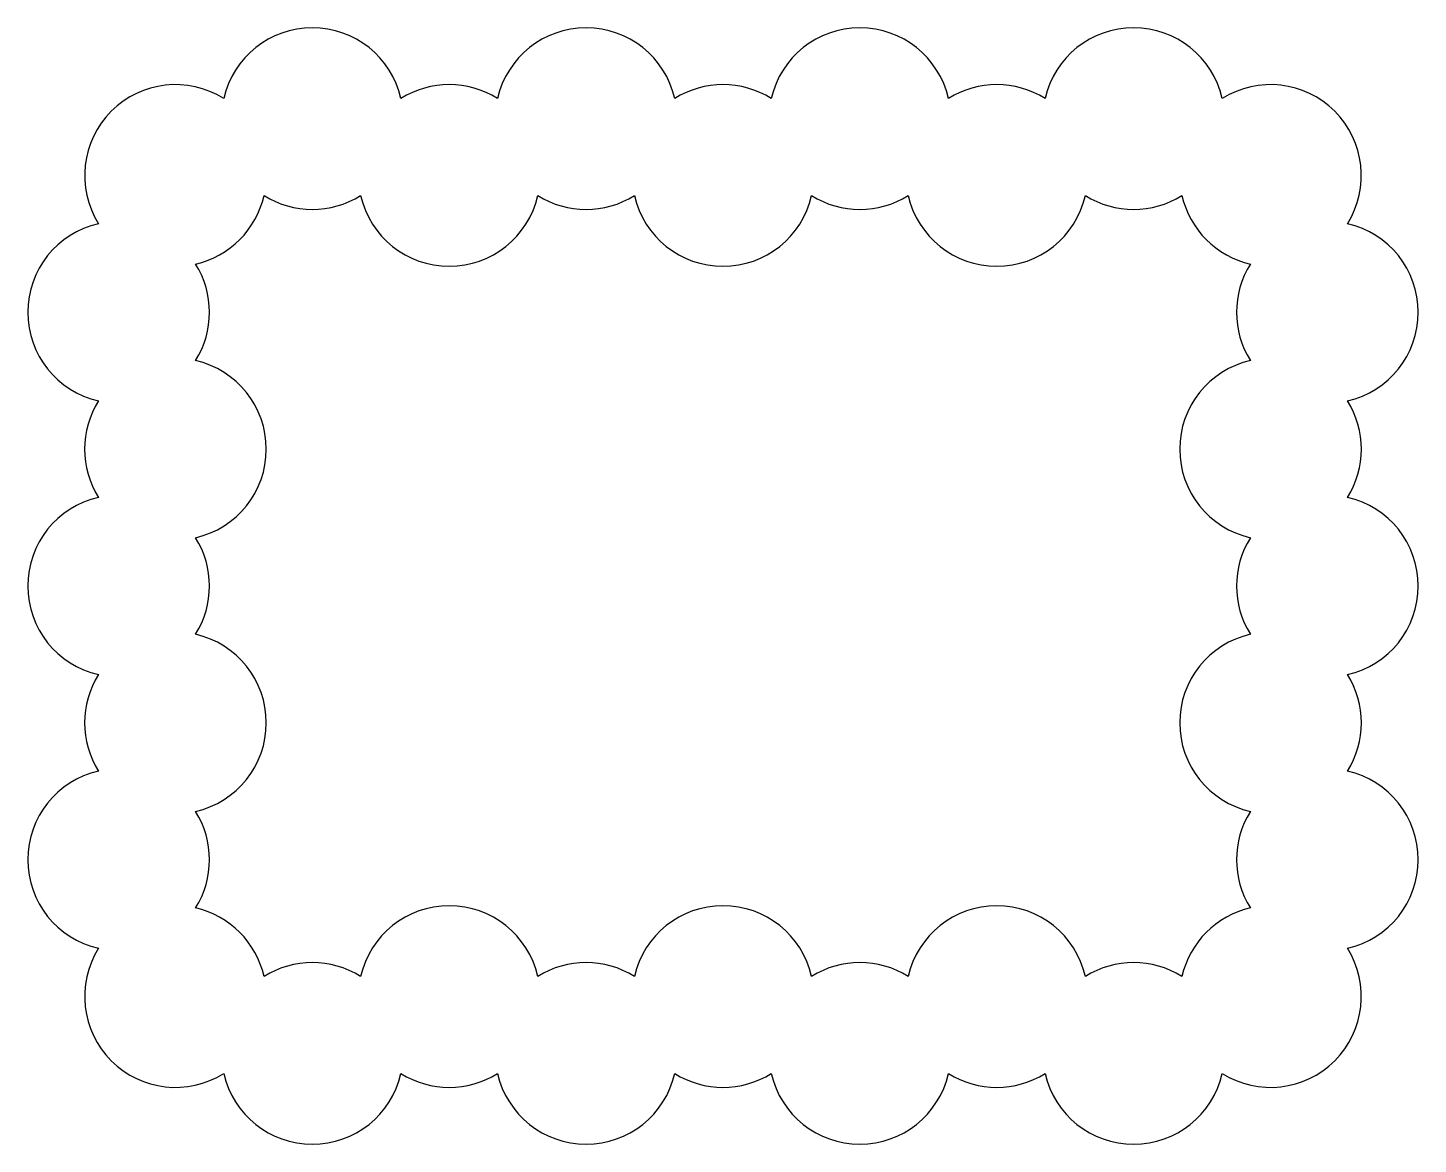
# Model space of a CAD drawing. Extents: x 500 to 1061, y -54 to 210.
# Drawn here: x 798.7 to 1060.9, y -54.1 to 156.4 of the extents above; entities that cross this region are included whole.
import ezdxf

# ---------------------------------------------------------------- set-up
doc = ezdxf.new("R2010")
doc.units = 0
doc.layers.get('0').update_dxf_attribs({"linetype": 'CONTINUOUS'})

msp = doc.modelspace()

# ---------------------------------------------------------------- linework, layer by layer
at = {"linetype": 'CONTINUOUS'}
for centre, start, end in [((852.313377, 139.312296), 12.789308, 167.210692), ((903.940805, 139.312296), 12.789308, 167.210692), ((955.568233, 139.312296), 12.789308, 167.210692), ((1007.195661, 139.312296), 12.789308, 167.210692), ((826.499663, 128.594754), 57.884578, 212.115422), ((878.127091, 128.594754), 57.884578, 122.115422), ((929.754519, 128.594754), 57.884578, 122.115422), ((981.381947, 128.594754), 57.884578, 122.115422), ((1033.009375, 128.594754), 327.884578, 122.115422), ((826.499663, 128.594754), 282.789308, 347.210692), ((852.313377, 139.312296), 237.884578, 302.115422), ((878.127091, 128.594754), 192.789308, 347.210692), ((903.940805, 139.312296), 237.884578, 302.115422), ((929.754519, 128.594754), 192.789308, 347.210692), ((955.568233, 139.312296), 237.884578, 302.115422), ((981.381947, 128.594754), 192.789308, 347.210692), ((1007.195661, 139.312296), 237.884578, 302.115422), ((1033.009375, 128.594754), 192.789308, 257.210692), ((815.782121, 102.78104), 102.789308, 257.210692), ((1043.726917, 102.78104), 282.789308, 77.210692), ((815.782121, 102.78104), 327.884578, 32.115422), ((1043.726917, 102.78104), 147.884578, 212.115422), ((826.499663, 76.967326), 282.789308, 77.210692), ((1033.009375, 76.967326), 102.789308, 257.210692), ((826.499663, 76.967326), 147.884578, 212.115422), ((1033.009375, 76.967326), 327.884578, 32.115422), ((815.782121, 51.153612), 102.789308, 257.210692), ((1043.726917, 51.153612), 282.789308, 77.210692), ((815.782121, 51.153612), 327.884578, 32.115422), ((1043.726917, 51.153612), 147.884578, 212.115422), ((826.499663, 25.339898), 282.789308, 77.210692), ((1033.009375, 25.339898), 102.789308, 257.210692), ((826.499663, 25.339898), 147.884578, 212.115422), ((1033.009375, 25.339898), 327.884578, 32.115422), ((815.782121, -0.473816), 102.789308, 257.210692), ((1043.726917, -0.473816), 282.789308, 77.210692), ((815.782121, -0.473816), 327.884578, 32.115422), ((1043.726917, -0.473816), 147.884578, 212.115422), ((826.499663, -26.28753), 12.789308, 77.210692), ((878.127091, -26.28753), 12.789308, 167.210692), ((929.754519, -26.28753), 12.789308, 167.210692), ((981.381947, -26.28753), 12.789308, 167.210692), ((1033.009375, -26.28753), 102.789308, 167.210692), ((826.499663, -26.28753), 147.884578, 302.115422), ((1033.009375, -26.28753), 237.884578, 32.115422), ((852.313377, -37.005072), 57.884578, 122.115422), ((903.940805, -37.005072), 57.884578, 122.115422), ((955.568233, -37.005072), 57.884578, 122.115422), ((1007.195661, -37.005072), 57.884578, 122.115422), ((852.313377, -37.005072), 192.789308, 347.210692), ((878.127091, -26.28753), 237.884578, 302.115422), ((903.940805, -37.005072), 192.789308, 347.210692), ((929.754519, -26.28753), 237.884578, 302.115422), ((955.568233, -37.005072), 192.789308, 347.210692), ((981.381947, -26.28753), 237.884578, 302.115422), ((1007.195661, -37.005072), 192.789308, 347.210692)]:
    msp.add_arc(centre, 17.131284, start, end, dxfattribs=at)

doc.saveas('drawing.dxf')
